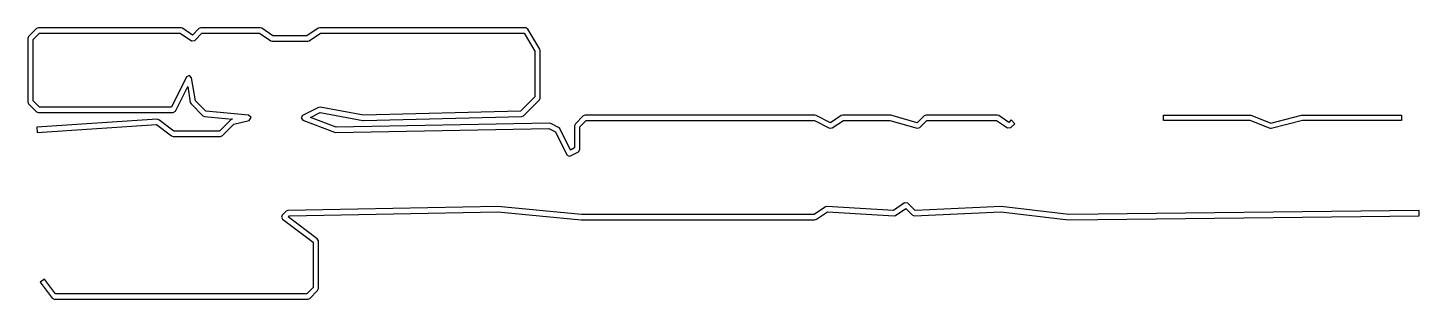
# Model space of a CAD drawing. Extents: x 0 to 4.15, y 0 to 0.81.
import ezdxf

# ---------------------------------------------------------------- set-up
doc = ezdxf.new("R2010")
doc.units = 0
doc.layers.get('0').update_dxf_attribs({"linetype": 'CONTINUOUS'})

msp = doc.modelspace()

# ---------------------------------------------------------------- linework, layer by layer
at = {"color": 160}
for p, q in [((0.0259, 0.8048), (0.0023, 0.7811)), ((0.0157, 0.7724), (0.0348, 0.7913)), ((0.0315, 0.8071), (0.0259, 0.8048)), ((0.4567, 0.8071), (0.0315, 0.8071)), ((0.0348, 0.7913), (0.4543, 0.7913)), ((0.4543, 0.7913), (0.4877, 0.769)), ((0.461, 0.8058), (0.4567, 0.8071)), ((0.4911, 0.7857), (0.461, 0.8058)), ((0.5102, 0.8048), (0.4911, 0.7857)), ((0.4977, 0.77), (0.519, 0.7913)), ((0.5157, 0.8071), (0.5102, 0.8048)), ((0.6929, 0.8071), (0.5157, 0.8071)), ((0.519, 0.7913), (0.6905, 0.7913)), ((0.6905, 0.7913), (0.724, 0.769)), ((0.6973, 0.8058), (0.6929, 0.8071)), ((0.7307, 0.7835), (0.6973, 0.8058)), ((0.8657, 0.8058), (0.8322, 0.7835)), ((0.839, 0.769), (0.8724, 0.7913)), ((0.8701, 0.8071), (0.8657, 0.8058)), ((1.4843, 0.8071), (0.8701, 0.8071)), ((0.8724, 0.7913), (1.4798, 0.7913)), ((1.4798, 0.7913), (1.5118, 0.738)), ((1.491, 0.8033), (1.4843, 0.8071)), ((1.5264, 0.7442), (1.491, 0.8033)), ((0.0023, 0.7811), (0, 0.7756)), ((0, 0.7756), (0, 0.5866)), ((0.0157, 0.5899), (0.0157, 0.7724)), ((0.4877, 0.769), (0.4977, 0.77)), ((0.724, 0.769), (0.7284, 0.7677)), ((0.7284, 0.7677), (0.8346, 0.7677)), ((0.8322, 0.7835), (0.7307, 0.7835)), ((0.8346, 0.7677), (0.839, 0.769)), ((1.5118, 0.738), (1.5118, 0.6017)), ((1.5276, 0.7402), (1.5264, 0.7442)), ((1.5276, 0.5984), (1.5276, 0.7402)), ((0.4815, 0.6653), (0.4733, 0.661)), ((0.4881, 0.6587), (0.4815, 0.6653)), ((0.4733, 0.661), (0.4282, 0.5709)), ((0.4401, 0.5595), (0.4765, 0.6323)), ((0.4765, 0.6323), (0.4844, 0.5853)), ((0.4995, 0.5904), (0.4881, 0.6587)), ((0, 0.5866), (0.0023, 0.5811)), ((0.0023, 0.5811), (0.0259, 0.5575)), ((0.0348, 0.5709), (0.0157, 0.5899)), ((0.4844, 0.5853), (0.4865, 0.5811)), ((0.4865, 0.5811), (0.522, 0.5456)), ((0.5311, 0.5588), (0.4995, 0.5904)), ((1.5118, 0.6017), (1.4691, 0.559)), ((1.478, 0.5456), (1.5252, 0.5928)), ((1.5252, 0.5928), (1.5276, 0.5984)), ((0.0259, 0.5575), (0.0315, 0.5551)), ((0.0315, 0.5551), (0.4331, 0.5551)), ((0.4282, 0.5709), (0.0348, 0.5709)), ((0.4331, 0.5551), (0.4401, 0.5595)), ((0.522, 0.5456), (0.5269, 0.5433)), ((0.5269, 0.5433), (0.6105, 0.5358)), ((0.6582, 0.5472), (0.5311, 0.5588)), ((0.6654, 0.54), (0.6582, 0.5472)), ((0.6594, 0.5317), (0.6654, 0.54)), ((0.8193, 0.5464), (0.815, 0.539)), ((0.8666, 0.57), (0.8193, 0.5464)), ((0.8425, 0.5404), (0.8713, 0.5548)), ((0.9187, 0.5118), (0.8425, 0.5404)), ((0.8715, 0.5707), (0.8666, 0.57)), ((0.8713, 0.5548), (0.9986, 0.5316)), ((1.0006, 0.5473), (0.8715, 0.5707)), ((1.0002, 0.5315), (1.4727, 0.5433)), ((1.4691, 0.559), (1.0006, 0.5473)), ((1.4727, 0.5433), (1.478, 0.5456)), ((1.6559, 0.5449), (1.6322, 0.5213)), ((1.6614, 0.5473), (1.6559, 0.5449)), ((2.3465, 0.5473), (1.6614, 0.5473)), ((2.35, 0.5464), (2.3465, 0.5473)), ((2.3931, 0.5248), (2.35, 0.5464)), ((2.4247, 0.5459), (2.3931, 0.5248)), ((2.4291, 0.5473), (2.4247, 0.5459)), ((2.5709, 0.5473), (2.4291, 0.5473)), ((2.573, 0.5469), (2.5709, 0.5473)), ((2.6513, 0.5246), (2.573, 0.5469)), ((2.6716, 0.5449), (2.6513, 0.5246)), ((2.6772, 0.5473), (2.6716, 0.5449)), ((2.8897, 0.5473), (2.6772, 0.5473)), ((2.8941, 0.5459), (2.8897, 0.5473)), ((2.9242, 0.5259), (2.8941, 0.5459)), ((3.3859, 0.5315), (3.3859, 0.5473)), ((3.3859, 0.5473), (3.6457, 0.5473)), ((3.6457, 0.5473), (3.6486, 0.5467)), ((3.6486, 0.5467), (3.7053, 0.524)), ((3.7053, 0.524), (3.7973, 0.547)), ((3.7973, 0.547), (3.7992, 0.5473)), ((3.7992, 0.5473), (4.0945, 0.5473)), ((4.0945, 0.5473), (4.0945, 0.5315)), ((0.3853, 0.5354), (0.0271, 0.5118)), ((0.0271, 0.5118), (0.0281, 0.4961)), ((0.0281, 0.4961), (0.3834, 0.5195)), ((0.3834, 0.5195), (0.4283, 0.4858)), ((0.3906, 0.5339), (0.3853, 0.5354)), ((0.4357, 0.5), (0.3906, 0.5339)), ((0.5716, 0.5), (0.4357, 0.5)), ((0.6047, 0.5331), (0.5716, 0.5)), ((0.5804, 0.4866), (0.6143, 0.5205)), ((0.6083, 0.5352), (0.6047, 0.5331)), ((0.6105, 0.5358), (0.6083, 0.5352)), ((0.6143, 0.5205), (0.6594, 0.5317)), ((0.815, 0.539), (0.82, 0.532)), ((0.82, 0.532), (0.9146, 0.4966)), ((0.9175, 0.4961), (1.5533, 0.5078)), ((1.555, 0.5236), (0.9187, 0.5118)), ((0.9986, 0.5316), (1.0002, 0.5315)), ((1.5533, 0.5078), (1.5729, 0.498)), ((1.5587, 0.5228), (1.555, 0.5236)), ((1.5822, 0.511), (1.5587, 0.5228)), ((1.5729, 0.498), (1.6072, 0.4296)), ((1.5858, 0.5075), (1.5822, 0.511)), ((1.6177, 0.4436), (1.5858, 0.5075)), ((1.6322, 0.5213), (1.6299, 0.5157)), ((1.6299, 0.5157), (1.6299, 0.4498)), ((1.6457, 0.5125), (1.6646, 0.5315)), ((1.6457, 0.4449), (1.6457, 0.5125)), ((1.6646, 0.5315), (2.3446, 0.5315)), ((2.3446, 0.5315), (2.3902, 0.5087)), ((2.3902, 0.5087), (2.3981, 0.5092)), ((2.3981, 0.5092), (2.4315, 0.5315)), ((2.4315, 0.5315), (2.5698, 0.5315)), ((2.5698, 0.5315), (2.6514, 0.5082)), ((2.6514, 0.5082), (2.6591, 0.5102)), ((2.6591, 0.5102), (2.6804, 0.5315)), ((2.6804, 0.5315), (2.8874, 0.5315)), ((2.8874, 0.5315), (2.9209, 0.5092)), ((2.9209, 0.5092), (2.9308, 0.5102)), ((2.9314, 0.5331), (2.9242, 0.5259)), ((2.9308, 0.5102), (2.9426, 0.522)), ((2.9426, 0.522), (2.9314, 0.5331)), ((3.6441, 0.5315), (3.3859, 0.5315)), ((3.7018, 0.5084), (3.6441, 0.5315)), ((3.7047, 0.5079), (3.7018, 0.5084)), ((3.7066, 0.5081), (3.7047, 0.5079)), ((3.8002, 0.5315), (3.7066, 0.5081)), ((4.0945, 0.5315), (3.8002, 0.5315)), ((0.4283, 0.4858), (0.4331, 0.4843)), ((0.4331, 0.4843), (0.5748, 0.4843)), ((0.5748, 0.4843), (0.5804, 0.4866)), ((0.9146, 0.4966), (0.9175, 0.4961)), ((1.6072, 0.4296), (1.6142, 0.4252)), ((1.6142, 0.4252), (1.6177, 0.4261)), ((1.6299, 0.4498), (1.6177, 0.4436)), ((1.6177, 0.4261), (1.6413, 0.4379)), ((1.6413, 0.4379), (1.6457, 0.4449)), ((0.7582, 0.2497), (0.7559, 0.2435)), ((0.77, 0.2615), (0.7582, 0.2497)), ((0.7754, 0.2638), (0.77, 0.2615)), ((1.4014, 0.2756), (0.7754, 0.2638)), ((0.7789, 0.2481), (1.4008, 0.2599)), ((1.4008, 0.2599), (1.6496, 0.2362)), ((1.6503, 0.252), (1.4014, 0.2756)), ((2.3441, 0.252), (1.6503, 0.252)), ((2.3775, 0.2743), (2.3441, 0.252)), ((2.3508, 0.2375), (2.3841, 0.2597)), ((2.3823, 0.2756), (2.3775, 0.2743)), ((2.5805, 0.2639), (2.3823, 0.2756)), ((2.3841, 0.2597), (2.5822, 0.248)), ((2.6138, 0.2861), (2.5805, 0.2639)), ((2.5822, 0.248), (2.587, 0.2493)), ((2.587, 0.2493), (2.6171, 0.2694)), ((2.6237, 0.2851), (2.6138, 0.2861)), ((2.6171, 0.2694), (2.6362, 0.2504)), ((2.6449, 0.2639), (2.6237, 0.2851)), ((2.6362, 0.2504), (2.6421, 0.248)), ((2.6421, 0.248), (2.9007, 0.2599)), ((2.9012, 0.2756), (2.6449, 0.2639)), ((2.9007, 0.2599), (3.1024, 0.2362)), ((3.1033, 0.2519), (2.9012, 0.2756)), ((4.1476, 0.2637), (3.1033, 0.2519)), ((4.1476, 0.248), (4.1476, 0.2637)), ((0.7559, 0.2435), (0.7591, 0.2378)), ((0.7591, 0.2378), (0.8504, 0.1693)), ((0.7758, 0.245), (0.7789, 0.2481)), ((0.863, 0.1795), (0.7758, 0.245)), ((1.6496, 0.2362), (2.3465, 0.2362)), ((2.3465, 0.2362), (2.3508, 0.2375)), ((3.1024, 0.2362), (4.1476, 0.248)), ((0.8504, 0.1693), (0.8504, 0.0348)), ((0.8662, 0.1732), (0.863, 0.1795)), ((0.8662, 0.0315), (0.8662, 0.1732)), ((0.0496, 0.0598), (0.037, 0.0504)), ((0.037, 0.0504), (0.0724, 0.0031)), ((0.0827, 0.0157), (0.0496, 0.0598)), ((0.0724, 0.0031), (0.0787, 0)), ((0.0787, 0), (0.8346, 0)), ((0.8314, 0.0157), (0.0827, 0.0157)), ((0.8504, 0.0348), (0.8314, 0.0157)), ((0.8346, 0), (0.8402, 0.0023)), ((0.8402, 0.0023), (0.8638, 0.0259)), ((0.8638, 0.0259), (0.8662, 0.0315))]:
    msp.add_line(p, q, dxfattribs=at)

doc.saveas('drawing.dxf')
